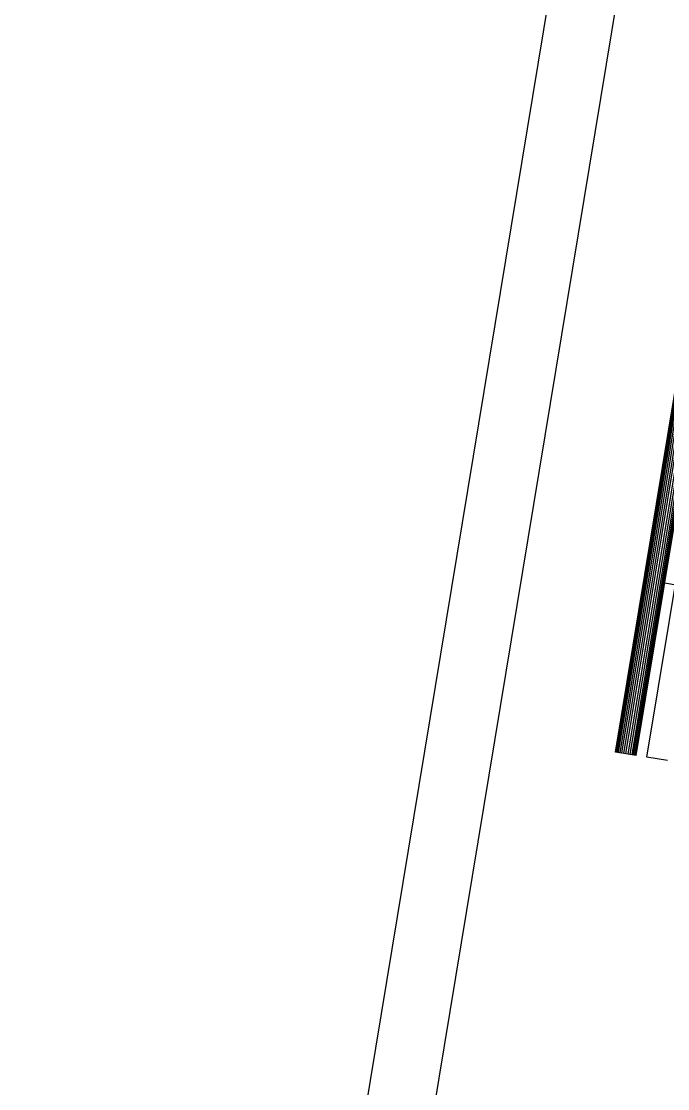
# Model space of a CAD drawing. Header units: metres. Extents: x 93017 to 94633, y 101979 to 102793.
# Drawn here: x 94024.63 to 94043.82, y 102305.05 to 102336.74 of the extents above; entities that cross this region are included whole.
import ezdxf

# ---------------------------------------------------------------- set-up
doc = ezdxf.new("R2010")
doc.units = ezdxf.units.M
doc.header["$LTSCALE"] = 0.75
doc.header["$MEASUREMENT"] = 0
for name, color, linetype in [('OTM Line 0.25', 2, 'Continuous'), ('OTM Line Rock 0.50', 3, 'ROCKIN'), ('OTM Solid 253', 253, 'Continuous'), ('OTM Title + Pinakida', 7, 'Continuous')]:
    doc.layers.add(name, color=color, linetype=linetype)
doc.linetypes.add('ROCKIN', pattern='A,0.0001,-0.2,[131,ltypeshp.shx,S=0.2,R=180,X=0.2,Y=0],-0.2,1,-0.1,[131,ltypeshp.shx,S=0.1,R=180,X=0.1,Y=0],-0.1,0.5,-0.05,[131,ltypeshp.shx,S=0.05,R=180,X=0.05,Y=0],-0.05,0.5', length=2.7001)

msp = doc.modelspace()

# ---------------------------------------------------------------- linework, layer by layer
at = {"layer": 'OTM Line 0.25'}
for p, q in [((94043.203, 102314.894), (94046.094, 102332.407)), ((94042.267, 102315.048), (94044.69, 102329.725)), ((94042.883, 102314.946), (94045.306, 102329.623))]:
    msp.add_line(p, q, dxfattribs=at)
at = {"layer": 'OTM Line 0.25', "ltscale": 0.05}
for p, q in [((94042.883, 102314.946), (94042.267, 102315.048)), ((94043.82, 102314.792), (94043.203, 102314.894))]:
    msp.add_line(p, q, dxfattribs=at)
at = {"layer": 'OTM Line Rock 0.50', "color": 1}
msp.add_line((94043.729, 102320.071), (94056.424, 102317.975), dxfattribs=at)
at = {"layer": 'OTM Solid 253'}
for p, q in [((94042.575, 102314.997), (94045.466, 102332.51)), ((94044.696, 102329.724), (94042.273, 102315.047)), ((94044.705, 102329.722), (94042.282, 102315.046)), ((94044.717, 102329.72), (94042.295, 102315.044)), ((94044.742, 102329.716), (94042.319, 102315.04)), ((94044.773, 102329.711), (94042.35, 102315.034)), ((94044.819, 102329.703), (94042.396, 102315.027)), ((94044.875, 102329.694), (94042.452, 102315.018)), ((94044.936, 102329.684), (94042.513, 102315.007)), ((94045.06, 102329.663), (94042.637, 102314.987)), ((94045.121, 102329.653), (94042.698, 102314.977)), ((94045.177, 102329.644), (94042.754, 102314.968)), ((94045.223, 102329.636), (94042.8, 102314.96)), ((94045.254, 102329.631), (94042.831, 102314.955)), ((94045.279, 102329.627), (94042.856, 102314.951)), ((94045.291, 102329.625), (94042.868, 102314.949)), ((94045.3, 102329.624), (94042.877, 102314.947))]:
    msp.add_line(p, q, dxfattribs=at)
at = {"layer": 'OTM Title + Pinakida', "color": 7}
for p, q in [((94053.654, 102418.381), (94024.629, 102242.561)), ((94055.302, 102416.082), (94026.928, 102244.208))]:
    msp.add_line(p, q, dxfattribs=at)

doc.saveas('drawing.dxf')
